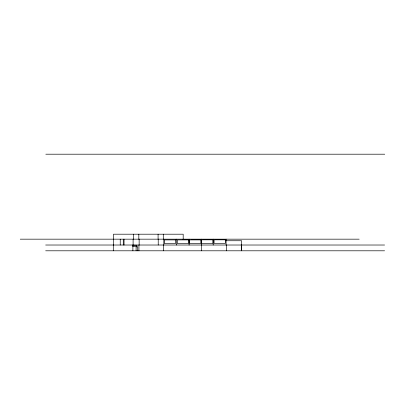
<?xml version="1.0" encoding="UTF-8"?>
<svg xmlns="http://www.w3.org/2000/svg" width="405" height="405" viewBox="0 0 405 405"><rect width="100%" height="100%" fill="white"/><g stroke="black" fill="none" stroke-linecap="round" stroke-linejoin="round"><path stroke-width="0.61" d="M45.821 154.199L384.75 154.199M20.25 239.168L359.179 239.168M182.944 239.527L187.115 239.527M191.261 239.527L199.599 239.527M203.29 239.527L211.628 239.527M215.688 239.527L224.026 239.527M225.544 240.742L241.653 240.742L241.653 245.02M45.664 245.02L384.593 245.02M132.592 245.227L136.91 245.227L136.91 246.478L132.592 246.478M45.664 250.801L384.593 250.801M241.446 245.02L241.446 250.801M241.319 245.946L241.319 249.515M226.334 245.02L226.334 250.801M226.086 239.168L226.086 245.02M213.192 239.168L213.192 245.02M201.376 250.801L201.356 239.168M189.094 239.168L189.094 245.02M183.187 239.168L183.187 234.201L113.471 234.201L113.471 245.02M176.408 239.168L176.408 245.02M163.802 239.168L163.802 245.02M163.483 245.02L163.483 250.801M163.286 234.201L163.286 239.168M158.223 239.168L158.223 245.02M158.087 234.201L158.087 239.168M139.143 239.168L139.143 245.02M138.935 245.02L138.935 250.801M138.824 234.201L138.824 239.168M137.735 250.801L137.735 246.878L136.095 246.878L136.095 250.801M133.311 234.201L133.311 239.168M133.103 239.168L133.103 245.02M132.891 245.02L132.891 250.801M124.041 239.168L124.041 245.02M123.272 239.168L123.272 245.02M120.234 239.168L120.234 245.02M113.289 245.02L113.289 250.801M212.934 239.816L201.7 239.816L201.7 243.385L212.934 243.385L212.934 239.816M225.312 239.816L214.078 239.816L214.078 243.385L225.312 243.385L225.312 239.816M175.603 239.902L164.369 239.902L164.369 243.471L175.603 243.471L175.603 239.902M188.517 239.902L177.284 239.902L177.284 243.471L188.517 243.471L188.517 239.902M200.829 239.902L189.591 239.902L189.591 243.471L200.829 243.471L200.829 239.902"/></g></svg>
